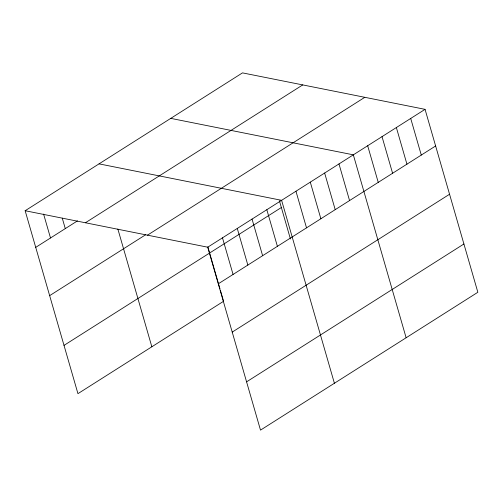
<?xml version="1.0" encoding="UTF-8"?>
<svg xmlns="http://www.w3.org/2000/svg" width="503" height="503" viewBox="0 0 503 503"><rect width="100%" height="100%" fill="white"/><g stroke="black" fill="none" stroke-linecap="round" stroke-linejoin="round"><path stroke-width="0.75" d="M25.15 210.732L242.49 72.878L425.054 109.346L477.85 292.268L260.51 430.122L207.714 247.199L25.15 210.732L77.946 393.654L223.565 301.291L220.402 290.319M35.719 247.363L77.487 220.867M85.397 222.766L302.737 84.913M49.659 295.638L145.719 234.706M147.467 235.165L364.807 97.312M207.714 247.199L425.054 109.346M64.013 345.379L281.353 207.525M218.283 283.824L435.623 145.971M232.216 332.106L449.556 194.246M246.577 381.846L463.917 243.986M170.769 118.368L353.332 154.836L406.128 337.758M99.047 163.865L281.605 200.326L334.407 383.255M410.706 118.444L421.281 155.069M396.364 127.542L406.933 164.167M382.016 136.64L392.591 173.265M367.674 145.738L378.243 182.363M338.984 163.934L349.56 200.565M324.642 173.032L335.212 209.663M310.294 182.13L320.87 218.761M295.953 191.228L306.522 227.859M279.398 200.741L290.432 238.975M266.829 209.701L277.398 246.332M252.047 219.075L262.623 255.706M237.271 228.45L247.841 265.081M222.489 237.825L233.065 274.456M207.89 246.986L219.974 288.86M117.853 229.016L151.843 346.787M62.259 218.145L65.283 228.614M43.598 214.064L50.501 237.988"/></g></svg>
